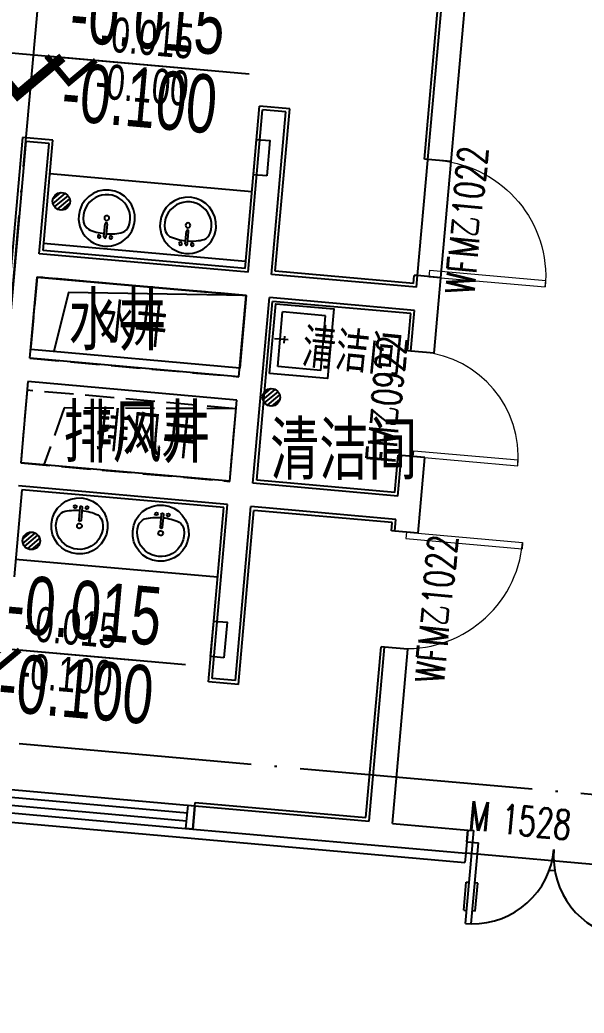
# Model space of a CAD drawing. Header units: millimetres. Extents: x 347599 to 1495443, y -100002 to 152717.
# Drawn here: x 1418193 to 1423034, y 13850 to 22373 of the extents above; entities that cross this region are included whole.
import ezdxf
from ezdxf.enums import TextEntityAlignment as Align

# ---------------------------------------------------------------- set-up
doc = ezdxf.new("R2010")
doc.units = ezdxf.units.MM
doc.header["$LTSCALE"] = 1000
doc.header["$PDMODE"] = 1
for name, pattern in [('E-RG-1F$0$$0$DOTE', [2.42, 2, -0.2, 0.02, -0.2]), ('E1-RW-1F$0$DASH', [0.35, 0.25, -0.1]), ('XRE2$0$HIDDEN', [0.375, 0.25, -0.125]), ('管井留洞1F$0$DASH', [0.35, 0.25, -0.1])]:
    doc.linetypes.add(name, pattern=pattern)
doc.layers.get('0').update_dxf_attribs({"linetype": 'CONTINUOUS'})
for name, color, linetype in [('00外装饰面', 21, 'CONTINUOUS'), ('A-SYMB-DOOR', 13, 'CONTINUOUS'), ('A-SYMB-DOOR1', 4, 'CONTINUOUS'), ('A—墙体', 7, 'CONTINUOUS'), ('A—设备管丼、主管符号', 50, 'CONTINUOUS'), ('A—轴线、尺寸', 1, 'CONTINUOUS'), ('A—门窗', 135, 'CONTINUOUS'), ('E1-RW-1F$0$A-HOLE', 2, 'CONTINUOUS'), ('E1-RW-1F$0$LVTRY', 6, 'CONTINUOUS'), ('I-平面-标高（总）', 40, 'CONTINUOUS'), ('I—平面—卫生间隔断（不到顶）', 48, 'CONTINUOUS'), ('I—平面—文字', 40, 'CONTINUOUS'), ('I—平面—文字（放大1：100）', 40, 'XRE2$0$HIDDEN'), ('I—平面—标高', 40, 'CONTINUOUS'), ('I—平面—洁具2', 44, 'CONTINUOUS'), ('I—平面—装饰面层线', 192, 'CONTINUOUS'), ('I—平面—门', 22, 'CONTINUOUS'), ('S-EQ1', 2, 'CONTINUOUS'), ('轴线100', 1, 'CONTINUOUS')]:
    doc.layers.add(name, color=color, linetype=linetype)
doc.layers.add('E1-RW-1F$0$A-DOOR', color=32, linetype='CONTINUOUS', lineweight=5)
doc.layers.add('E1-RW-1F$0$A-GLAZ-CWMG', color=3, linetype='CONTINUOUS', lineweight=5)
doc.styles.add('E-RT-1F$0$XD2008', font='xd-hzs.shx', dxfattribs={"width": 0.7, "bigfont": 'xd-hztxt.shx'})
doc.styles.add('ECADI-TXT', font='simplex.shx', dxfattribs={"bigfont": 'hztxt.shx'})
doc.styles.add('XD2008', font='simhei.ttf', dxfattribs={"width": 0.7})
doc.styles.add('幼圆', font='SIMYOU_0.TTF', dxfattribs={"width": 0.7})

# ---------------------------------------------------------------- blocks, each defined once
blk = doc.blocks.new('E1-RW-1F$0$_LV13')
at = {"layer": 'S-EQ1'}
for p, q in [((-0.495, 0.071), (-0.071, 0.495)), ((-0.465, -0.183), (0.183, 0.465)), ((-0.354, -0.354), (0.354, 0.354)), ((-0.183, -0.465), (0.465, 0.183)), ((0.071, -0.495), (0.495, -0.071))]:
    blk.add_line(p, q, dxfattribs=at)
blk.add_circle((0, 0), 0.5, dxfattribs=at)
blk = doc.blocks.new('E1-RW-1F$0$Single-Flush Vision - 0_9 m x 84_-1889678-E 号地块一层平面图  PARCEL E FIRST FLOOR PLAN')
at = {"layer": 'E1-RW-1F$0$A-DOOR'}
for p, q in [((399.2, 76.2), (399.2, 976.2)), ((450, 976.2), (399.2, 976.2)), ((450, 76.2), (450, 976.2)), ((450, 76.2), (399.2, 76.2))]:
    blk.add_line(p, q, dxfattribs=at)
blk.add_arc((450, 76.2), 900, 90, 180, dxfattribs=at)
blk = doc.blocks.new('E1-RW-1F$0$Single-Flush Vision - 0_9 m x 84_-1889222-E 号地块下室层平面图  PARCEL E BASEMENT FLOOR PLAN')
at = {"layer": 'E1-RW-1F$0$A-DOOR'}
for p, q in [((399.2, -76.2), (399.2, -976.2)), ((450, -76.2), (399.2, -76.2)), ((450, -76.2), (450, -976.2)), ((450, -976.2), (399.2, -976.2))]:
    blk.add_line(p, q, dxfattribs=at)
blk.add_arc((450, -76.2), 900, 180, 270, dxfattribs=at)
blk = doc.blocks.new('E1-RI-1F$0$$DORLIB2D$00000011')
for p, q in [((-0.4667, 0.4709), (-0.4667, -0.0625)), ((-0.4667, 0.4709), (-0.4333, 0.4709)), ((-0.4333, 0.4709), (-0.4333, 0.0042)), ((0.4333, 0.4709), (0.4333, 0.0042)), ((0.4667, 0.4709), (0.4333, 0.4709)), ((0.4667, 0.4709), (0.4667, -0.0625)), ((-0.4833, 0.3962), (-0.4833, 0.2346)), ((-0.4833, 0.3962), (-0.4667, 0.3962)), ((-0.4167, 0.3962), (-0.4333, 0.3962)), ((-0.4167, 0.3962), (-0.4167, 0.2346)), ((0.4167, 0.3962), (0.4167, 0.2346)), ((0.4167, 0.3962), (0.4333, 0.3962)), ((0.4833, 0.3962), (0.4667, 0.3962)), ((0.4833, 0.3962), (0.4833, 0.2346)), ((-0.4833, 0.2346), (-0.4667, 0.2346)), ((-0.4167, 0.2346), (-0.4333, 0.2346)), ((0.4167, 0.2346), (0.4333, 0.2346)), ((0.4833, 0.2346), (0.4667, 0.2346)), ((-0.5, 0.0042), (-0.4333, 0.0042)), ((-0.5, 0.0042), (-0.5, -0.0625)), ((0.5, 0.0042), (0.4333, 0.0042)), ((0.5, 0.0042), (0.5, -0.0625)), ((-0.5, -0.0625), (-0.4667, -0.0625)), ((0.5, -0.0625), (0.4667, -0.0625))]:
    blk.add_line(p, q)
for centre, start, end in [((-0.4667, 0.0042), 0, 85.904), ((0.4667, 0.0042), 94.096, 180)]:
    blk.add_arc(centre, 0.4667, start, end)
blk = doc.blocks.new('ECADI-TAG-DOOR')
blk = doc.blocks.new('E1-RW-1F$0$E-WC-BF$0$Sink Vanity-Round - 19_ x 19_-1522437-Level 2 - Program')
for p, q in [((87.1, 247.1), (87.1, 136.3)), ((106.2, 247.1), (106.2, 136.3))]:
    blk.add_line(p, q)
for centre, radius, start, end in [((96.7, 85.2), 241.3, 360, 180), ((45.9, 247.1), 12.7, 360, 180), ((96.7, 247.1), 9.52, 360, 180), ((147.5, 247.1), 12.7, 360, 180), ((1.4, 104.3), 104.5, 120.79274, 162.19039), ((96.7, -233), 452.3, 91.20673, 109.20864), ((45.9, 247.1), 12.7, 180, 360), ((96.7, -233), 452.3, 70.79136, 88.79327), ((147.5, 247.1), 12.7, 180, 0), ((191.9, 104.3), 104.5, 17.80961, 59.20726), ((96.7, 85.2), 201.4, 165.30711, 14.69289), ((96.7, 85.2), 20.6, 360, 180), ((96.7, 136.3), 9.52, 180, 360), ((96.7, 85.2), 241.3, 180, 360), ((96.7, 85.2), 20.6, 180, 360)]:
    blk.add_arc(centre, radius, start, end)
blk = doc.blocks.new('xdc2')
at = {"layer": 'I—平面—洁具2'}
for p, q in [((445630.8, -41461), (445630.8, -41831)), ((445630.8, -41461), (446100.8, -41461)), ((446100.8, -41461), (446100.8, -41831)), ((445630.8, -41831), (446100.8, -41831)), ((445835.8, -41793.4), (445895.8, -41793.4)), ((445865.8, -41763.4), (445865.8, -41881))]:
    blk.add_line(p, q, dxfattribs=at)
blk.add_lwpolyline([(445565.8, -41896), (446165.8, -41896), (446165.8, -41396), (445565.8, -41396)], close=True, dxfattribs=at)
blk = doc.blocks.new('E-RT-1F$0$ECADI-TAG-HGHT（国标）')
at = {"color": 1}
blk.add_line((-2.121, 2.121), (11.768, 2.121), dxfattribs=at)
at = {"color": 1, "const_width": 0.5}
blk.add_lwpolyline([(-2.121, 2.121), (0, 0), (2.121, 2.121)], dxfattribs=at)
at = {"color": 1}
blk.add_point((-1.481, 4.6), dxfattribs=at)
at = {"style": 'E-RT-1F$0$XD2008', "width": 0.7}
blk.add_attdef('FL', text='', height=3, dxfattribs=at).set_placement((-2.689, 2.967), align=Align.RIGHT)
for tag, p in [('F.F.L.', (2.284, 2.967)), ('T.O.S.', (2.284, -1.104))]:
    blk.add_attdef(tag, p, '', height=3, dxfattribs=at)

msp = doc.modelspace()

# ---------------------------------------------------------------- linework, layer by layer
at = {"layer": '00外装饰面', "linetype": 'ByBlock', "ltscale": 5}
for p, q in [((1412070.8, 16024.7), (1422011.6, 15142.4)), ((1422018.7, 15222), (1422011.6, 15142.4)), ((1422736, 15078.2), (1422782.8, 15074))]:
    msp.add_line(p, q, dxfattribs=at)
at = {"layer": 'A—墙体'}
for p, q in [((1421892.9, 21156.4), (1422043.2, 22849.7)), ((1421892.9, 21156.4), (1422043.2, 22849.7)), ((1421693.7, 21174), (1421826.3, 22668.1)), ((1421693.7, 21174), (1421826.3, 22668.1)), ((1420152.3, 20206.5), (1420276.2, 21601)), ((1420152.3, 20206.5), (1420276.2, 21601)), ((1420475.5, 21583.3), (1420276.2, 21601)), ((1420475.5, 21583.3), (1420276.2, 21601)), ((1420351.7, 20188.8), (1420475.5, 21583.3)), ((1420351.7, 20188.8), (1420475.5, 21583.3)), ((1418244.1, 21329.6), (1418081.1, 19486.8)), ((1418244.1, 21329.6), (1418081.1, 19486.8)), ((1418443.3, 21311.9), (1418244.1, 21329.6)), ((1418443.3, 21311.9), (1418244.1, 21329.6)), ((1418359.3, 20365.6), (1418443.3, 21311.9)), ((1418359.3, 20365.6), (1418443.3, 21311.9)), ((1421892.9, 21156.4), (1421693.7, 21174)), ((1421892.9, 21156.4), (1421693.7, 21174)), ((1420152.3, 20206.5), (1418359.3, 20365.6)), ((1420152.3, 20206.5), (1418359.3, 20365.6)), ((1418279.8, 19469.2), (1418341.7, 20166.4)), ((1418279.8, 19469.2), (1418341.7, 20166.4)), ((1420134.6, 20007.3), (1418341.7, 20166.4)), ((1420134.6, 20007.3), (1418341.7, 20166.4)), ((1421596.4, 20078.4), (1420351.7, 20188.8)), ((1421596.4, 20078.4), (1420351.7, 20188.8)), ((1421596.4, 20078.4), (1421605.3, 20178)), ((1421596.4, 20078.4), (1421605.3, 20178)), ((1421804.5, 20160.3), (1421605.3, 20178)), ((1421804.5, 20160.3), (1421605.3, 20178)), ((1421747, 19512.9), (1421804.5, 20160.3)), ((1421747, 19512.9), (1421804.5, 20160.3)), ((1420072.7, 19310), (1420134.6, 20007.3)), ((1420072.7, 19310), (1420134.6, 20007.3)), ((1420192.4, 18396.1), (1420334, 19989.6)), ((1420192.4, 18396.1), (1420334, 19989.6)), ((1421578.8, 19879.1), (1420334, 19989.6)), ((1421578.8, 19879.1), (1420334, 19989.6)), ((1421547.8, 19530.6), (1421578.8, 19879.1)), ((1421547.8, 19530.6), (1421578.8, 19879.1)), ((1421747, 19512.9), (1421547.8, 19530.6)), ((1421747, 19512.9), (1421547.8, 19530.6)), ((1420072.7, 19310), (1418279.8, 19469.2)), ((1420072.7, 19310), (1418279.8, 19469.2)), ((1418262.1, 19269.9), (1418200.2, 18572.9)), ((1418262.1, 19269.9), (1418200.2, 18572.9)), ((1420055, 19110.8), (1418262.1, 19269.9)), ((1420055, 19110.8), (1418262.1, 19269.9)), ((1419993.2, 18413.8), (1420055, 19110.8)), ((1419993.2, 18413.8), (1420055, 19110.8)), ((1421437.3, 18285.6), (1421468.3, 18634.1)), ((1421437.3, 18285.6), (1421468.3, 18634.1)), ((1421667.5, 18616.4), (1421468.3, 18634.1)), ((1421667.5, 18616.4), (1421468.3, 18634.1)), ((1421610, 17969.1), (1421667.5, 18616.4)), ((1421610, 17969.1), (1421667.5, 18616.4)), ((1419993.2, 18413.8), (1418200.2, 18572.9)), ((1419993.2, 18413.8), (1418200.2, 18572.9)), ((1419975.5, 18214.6), (1418182.5, 18373.7)), ((1419975.5, 18214.6), (1418182.5, 18373.7)), ((1421437.3, 18285.6), (1420192.4, 18396.1)), ((1421437.3, 18285.6), (1420192.4, 18396.1)), ((1419842.9, 16720.7), (1419975.5, 18214.6)), ((1419842.9, 16720.7), (1419975.5, 18214.6)), ((1420042, 16703.1), (1420174.7, 18196.9)), ((1420042, 16703.1), (1420174.7, 18196.9)), ((1421419.6, 18086.4), (1420174.7, 18196.9)), ((1421419.6, 18086.4), (1420174.7, 18196.9)), ((1421389.8, 18089), (1421389.8, 18089)), ((1421410.8, 17986.8), (1421419.6, 18086.4)), ((1421410.8, 17986.8), (1421419.6, 18086.4)), ((1421610, 17969.1), (1421410.8, 17986.8)), ((1421610, 17969.1), (1421410.8, 17986.8)), ((1421189.7, 15496.3), (1421322.4, 16990.7)), ((1421189.7, 15496.3), (1421322.4, 16990.7)), ((1421521.6, 16973), (1421322.4, 16990.7)), ((1421521.6, 16973), (1421322.4, 16990.7)), ((1421388.9, 15478.6), (1421521.6, 16973)), ((1421388.9, 15478.6), (1421521.6, 16973)), ((1420042, 16703.1), (1419842.8, 16720.7)), ((1420042, 16703.1), (1419842.8, 16720.7)), ((1419677.9, 15429.8), (1419695.6, 15629)), ((1419677.9, 15429.8), (1419695.6, 15629)), ((1419695.6, 15629), (1421189.7, 15496.3)), ((1419695.6, 15629), (1421189.7, 15496.3)), ((1419677.9, 15429.8), (1422018.7, 15222)), ((1419677.9, 15429.8), (1422018.7, 15222)), ((1421388.9, 15478.6), (1422036.4, 15421.2)), ((1421388.9, 15478.6), (1422036.4, 15421.2)), ((1422036.4, 15421.2), (1422018.7, 15222)), ((1422036.4, 15421.2), (1422018.7, 15222))]:
    msp.add_line(p, q, dxfattribs=at)
at = {"layer": 'A—设备管丼、主管符号'}
msp.add_lwpolyline([(1418287.1, 19543.5), (1418341.8, 20166.1), (1420134.2, 20007.2), (1420079.3, 19385.1)], close=True, dxfattribs=at)
msp.add_lwpolyline([(1420134.2, 20007.2), (1418611.8, 20033), (1418485.5, 19525.9)], dxfattribs=at)
at = {"layer": 'A—设备管丼、主管符号', "linetype": '管井留洞1F$0$DASH'}
msp.add_lwpolyline([(1420048.5, 19036.3), (1418256.2, 19195.4), (1418201.3, 18571.6), (1419993.2, 18412.9)], close=True, dxfattribs=at)
msp.add_lwpolyline([(1420048.5, 19036.3), (1418572.6, 19042.5), (1418399.6, 18554.4)], dxfattribs=at)
at = {"layer": 'A—轴线、尺寸', "linetype": 'E-RG-1F$0$$0$DOTE'}
for p, q in [((1416942.5, 6649.6), (1420482.1, 46571)), ((1410954.6, 16805.6), (1491351.1, 9675.9))]:
    msp.add_line(p, q, dxfattribs=at)
at = {"layer": 'A—门窗'}
for p, q in [((1414715.2, 16071.1), (1419695.6, 15629)), ((1414697.5, 15871.8), (1419677.9, 15429.8)), ((1414697.5, 15871.8), (1419677.9, 15429.8)), ((1417229.4, 15781), (1419630, 15567.9)), ((1417229.4, 15781), (1419630, 15567.9)), ((1417223.5, 15714.6), (1419624.1, 15501.5)), ((1417223.5, 15714.6), (1419624.1, 15501.5))]:
    msp.add_line(p, q, dxfattribs=at)
msp.add_lwpolyline([(1419635.9, 15634.3), (1419695.6, 15629), (1419677.9, 15429.8), (1419618.2, 15435.1)], close=True, dxfattribs=at)
msp.add_lwpolyline([(1419635.9, 15634.3), (1419695.6, 15629), (1419677.9, 15429.8), (1419618.2, 15435.1)], close=True, dxfattribs=at)
at = {"layer": 'E1-RW-1F$0$A-GLAZ-CWMG'}
msp.add_line((1414715.2, 16071.1), (1419695.6, 15629), dxfattribs=at)
at = {"layer": 'E1-RW-1F$0$A-HOLE', "linetype": 'E1-RW-1F$0$DASH'}
msp.add_lwpolyline([(1420134.6, 20007.3), (1418341.7, 20166.4), (1418279.8, 19469.2), (1420072.7, 19310)], close=True, dxfattribs=at)
msp.add_lwpolyline([(1420134.6, 20007.3), (1418341.7, 20166.4), (1418279.8, 19469.2), (1420072.7, 19310)], close=True, dxfattribs=at)
at = {"layer": 'I—平面—卫生间隔断（不到顶）', "ltscale": 3}
for p, q in [((1420183.4, 20896.4, 0), (1418450.2, 21050.3, 0)), ((1420130.4, 20298.8, 0), (1418397.2, 20452.6, 0)), ((1419889.9, 17589.7), (1418156.7, 17743.5))]:
    msp.add_line(p, q, dxfattribs=at)
at = {"layer": 'I—平面—洁具2', "elevation": 0}
for points in [[(1420311, 21033.2), (1420196.5, 21043.4), (1420223.4, 21347.2), (1420338, 21337), (1420311, 21033.2)], [(1419944.2, 16899.7), (1419829.6, 16909.8), (1419856.6, 17213.6), (1419971.1, 17203.5), (1419944.2, 16899.7)]]:
    msp.add_lwpolyline(points, dxfattribs=at)
at = {"layer": 'I—平面—装饰面层线'}
for p, q in [((1421663.8, 21176.7), (1421793.7, 22640.9)), ((1420125.1, 20239), (1420249, 21633.6)), ((1420508.1, 21610.6), (1420249, 21633.6)), ((1420384.2, 20216.1), (1420508.1, 21610.6)), ((1418216.9, 21362.1), (1418053.9, 19519.3)), ((1418475.9, 21339.2), (1418216.9, 21362.1)), ((1418391.9, 20392.9), (1418475.9, 21339.2)), ((1421693.7, 21174), (1421663.8, 21176.7)), ((1420125.1, 20239), (1418391.9, 20392.9)), ((1421569.2, 20110.9), (1420384.2, 20216.1)), ((1421569.2, 20110.9), (1421575.4, 20180.6)), ((1421605.3, 20178), (1421575.4, 20180.6)), ((1420225, 18423.3), (1420361.2, 19957.1)), ((1421546.2, 19851.9), (1420361.2, 19957.1)), ((1421518, 19533.3), (1421546.2, 19851.9)), ((1421547.8, 19530.6), (1421518, 19533.3)), ((1421410.1, 18318.1), (1421438.4, 18636.8)), ((1421468.3, 18634.1), (1421438.4, 18636.8)), ((1421410.1, 18318.1), (1420225, 18423.3)), ((1418209.8, 18341.1), (1418143.5, 17594.3)), ((1419942.9, 18187.3), (1418209.8, 18341.1)), ((1419810.4, 16693.4), (1419942.9, 18187.3)), ((1420069.3, 16670.5), (1420201.9, 18164.3)), ((1421387.1, 18059.2), (1420201.9, 18164.3)), ((1421380.9, 17989.4), (1421387.1, 18059.2)), ((1421410.8, 17986.8), (1421380.9, 17989.4)), ((1421417, 18056.5), (1421417, 18056.5)), ((1421162.5, 15528.9), (1421292.5, 16993.4)), ((1421322.4, 16990.7), (1421292.5, 16993.4)), ((1420069.3, 16670.5), (1419810.4, 16693.4)), ((1419695.6, 15629), (1419698.3, 15658.9)), ((1419698.3, 15658.9), (1421162.5, 15528.9))]:
    msp.add_line(p, q, dxfattribs=at)
at = {"layer": 'I—平面—门'}
for p, q in [((1421605.3, 20178), (1421693.2, 21169.1)), ((1421605.3, 20178), (1421693.2, 21169.1)), ((1421804.5, 20160.3), (1421892.9, 21156.4)), ((1421804.5, 20160.3), (1421892.9, 21156.4)), ((1423513.5, 15089.5), (1422019.4, 15222))]:
    msp.add_line(p, q, dxfattribs=at)
at = {"layer": '轴线100', "linetype": 'E-RG-1F$0$$0$DOTE'}
for p, q in [((1416942.5, 6649.6), (1420482.1, 46571)), ((1410954.6, 16805.6), (1491351.1, 9675.9))]:
    msp.add_line(p, q, dxfattribs=at)

# ---------------------------------------------------------------- block references
at = {"layer": 'A-SYMB-DOOR'}
ref = msp.add_blockref('ECADI-TAG-DOOR', (1422376.7, 14661, 0), dxfattribs=dict(at, xscale=100.0000000022704, yscale=100.0000000022704, zscale=100.0000000022704, rotation=354.6769983313162))
ref.add_attrib('门窗主编号1', 'M', dxfattribs={"height": 250, "rotation": 354.677, "style": 'ECADI-TXT', "width": 0.7}).set_placement((1422215.3, 15407.6, 0), align=Align.RIGHT)
ref.add_attrib('门窗主编号2', '1528', (1422313.4, 15394.2, 333.3), dxfattribs={"height": 250, "rotation": 354.677, "style": 'ECADI-TXT', "width": 0.7})
at = {"layer": 'A-SYMB-DOOR1'}
ref = msp.add_blockref('ECADI-TAG-DOOR', (1422955.6, 22404.6, 0), dxfattribs=dict(at, xscale=100.0000000022703, yscale=100.0000000022703, zscale=100.0000000022703, rotation=84.67699833131618))
ref.add_attrib('门窗主编号1', 'WFM乙1022', dxfattribs={"layer": 'A-SYMB-DOOR', "height": 250, "rotation": 84.677, "style": 'ECADI-TXT', "width": 0.7}).set_placement((1422208.5, 21274.2, 0), align=Align.RIGHT)
ref = msp.add_blockref('ECADI-TAG-DOOR', (1422261.4, 19807.6, 0), dxfattribs=dict(at, xscale=100.0000000022703, yscale=100.0000000022703, zscale=100.0000000022703, rotation=84.67699833131618))
ref.add_attrib('门窗主编号1', 'FM乙0922', dxfattribs={"layer": 'A-SYMB-DOOR', "height": 250, "rotation": 84.677, "style": 'ECADI-TXT', "width": 0.7}).set_placement((1421514.8, 19646.2, 0), align=Align.RIGHT)
ref = msp.add_blockref('ECADI-TAG-DOOR', (1422603.9, 17061.8, 0), dxfattribs=dict(at, xscale=100.0000000022703, yscale=100.0000000022703, zscale=100.0000000022703, rotation=84.67699833131618))
ref.add_attrib('门窗主编号1', 'WFM乙1022', dxfattribs={"layer": 'A-SYMB-DOOR', "height": 250, "rotation": 84.677, "style": 'ECADI-TXT', "width": 0.7}).set_placement((1421949.4, 17939, 0), align=Align.RIGHT)
at = {"layer": 'E1-RW-1F$0$LVTRY', "ltscale": 5, "xscale": 150.0000000000001, "yscale": 150.0000000000001, "zscale": 150.0000000000001, "rotation": 354.9272257773361}
for p in [(1418548.8, 20815.7), (1418548.8, 20815.7), (1420350.5, 19133.8), (1420350.5, 19133.8), (1418291.1, 17902.4), (1418291.1, 17902.4)]:
    msp.add_blockref('E1-RW-1F$0$_LV13', p, dxfattribs=at)
at = {"layer": 'I-平面-标高（总）'}
ref = msp.add_blockref('E-RT-1F$0$ECADI-TAG-HGHT（国标）', (1418174.6, 21729.7), dxfattribs=dict(at, xscale=166.6666666664841, yscale=166.6666666664841, zscale=166.6666666664841, rotation=354.9467070263355))
ref.add_attrib('F.F.L.', '-0.015', (1418608.3, 22187.8), dxfattribs={"layer": '0', "height": 500, "rotation": 354.94671, "style": '幼圆', "width": 0.7})
ref.add_attrib('T.O.S.', '-0.100', (1418537.5, 21512.8), dxfattribs={"layer": '0', "height": 500, "rotation": 354.94671, "style": '幼圆', "width": 0.7})
ref = msp.add_blockref('E-RT-1F$0$ECADI-TAG-HGHT（国标）', (1417629.2, 16661.6), dxfattribs=dict(at, xscale=166.6666666664841, yscale=166.6666666664841, zscale=166.6666666664841, rotation=354.9467070263355))
ref.add_attrib('F.F.L.', '-0.015', (1418062.8, 17119.7), dxfattribs={"layer": '0', "height": 500, "rotation": 354.94671, "style": '幼圆', "width": 0.7})
ref.add_attrib('T.O.S.', '-0.100', (1417992.1, 16444.7), dxfattribs={"layer": '0', "height": 500, "rotation": 354.94671, "style": '幼圆', "width": 0.7})
at = {"layer": 'I—平面—标高'}
ref = msp.add_blockref('E-RT-1F$0$ECADI-TAG-HGHT（国标）', (1418614.7, 21832.8), dxfattribs=dict(at, xscale=99.99999999989043, yscale=99.99999999989048, zscale=99.99999999989046, rotation=354.9467070263355))
ref.add_attrib('F.F.L.', '-0.015', (1418874.9, 22107.6), dxfattribs={"layer": '0', "height": 300, "rotation": 354.94671, "style": '幼圆', "width": 0.7})
ref.add_attrib('T.O.S.', '-0.100', (1418832.4, 21702.6), dxfattribs={"layer": '0', "height": 300, "rotation": 354.94671, "style": '幼圆', "width": 0.7})
ref = msp.add_blockref('E-RT-1F$0$ECADI-TAG-HGHT（国标）', (1417961.9, 16774.1), dxfattribs=dict(at, xscale=99.99999999989043, yscale=99.99999999989048, zscale=99.99999999989046, rotation=354.9467070263355))
ref.add_attrib('F.F.L.', '-0.015', (1418222.1, 17049), dxfattribs={"layer": '0', "height": 300, "rotation": 354.94671, "style": '幼圆', "width": 0.7})
ref.add_attrib('T.O.S.', '-0.100', (1418179.7, 16644), dxfattribs={"layer": '0', "height": 300, "rotation": 354.94671, "style": '幼圆', "width": 0.7})
at = {"layer": 'I—平面—洁具2', "rotation": 174.9266938544185}
for p in [(1419042.5, 20748, 0), (1419739.8, 20686.1, 0)]:
    msp.add_blockref('E1-RW-1F$0$E-WC-BF$0$Sink Vanity-Round - 19_ x 19_-1522437-Level 2 - Program', p, dxfattribs=at)
at = {"layer": 'I—平面—洁具2', "xscale": -1}
for name, p, rotation in [('xdc2', (1422669.5, -428186, 0), 264.9271310466547), ('E1-RW-1F$0$E-WC-BF$0$Sink Vanity-Round - 19_ x 19_-1522437-Level 2 - Program', (1418793, 17937), 354.9277576996101), ('E1-RW-1F$0$E-WC-BF$0$Sink Vanity-Round - 19_ x 19_-1522437-Level 2 - Program', (1419490.2, 17875.1), 354.9277576996101)]:
    msp.add_blockref(name, p, dxfattribs=dict(at, rotation=rotation))
at = {"layer": 'I—平面—门'}
for name, p, xscale, yscale, zscale, rotation in [('E1-RW-1F$0$Single-Flush Vision - 0_9 m x 84_-1889222-E 号地块下室层平面图  PARCEL E BASEMENT FLOOR PLAN', (1421664.7, 20674.6), -1.111111111111113, 1.111111111111113, 1.111111111111113, 84.92975820291609), ('E1-RW-1F$0$Single-Flush Vision - 0_9 m x 84_-1889222-E 号地块下室层平面图  PARCEL E BASEMENT FLOOR PLAN', (1421664.7, 20674.6), -1.111111111111113, 1.111111111111113, 1.111111111111113, 84.92975820291609), ('E1-RW-1F$0$Single-Flush Vision - 0_9 m x 84_-1889222-E 号地块下室层平面图  PARCEL E BASEMENT FLOOR PLAN', (1421381.9, 17487.4), 1.111111111111109, 1.111111111111109, 1.111111111111109, 84.9266021079437), ('E1-RW-1F$0$Single-Flush Vision - 0_9 m x 84_-1889222-E 号地块下室层平面图  PARCEL E BASEMENT FLOOR PLAN', (1421381.9, 17487.4), 1.111111111111109, 1.111111111111109, 1.111111111111109, 84.9266021079437), ('E1-RI-1F$0$$DORLIB2D$00000011', (1422775.8, 15261.6), 1499.99999999998, 1499.99999999998, -1500, 174.9328820255187)]:
    msp.add_blockref(name, p, dxfattribs=dict(at, xscale=xscale, yscale=yscale, zscale=zscale, rotation=rotation))
at = {"layer": 'I—平面—门', "rotation": 264.9273205546914}
msp.add_blockref('E1-RW-1F$0$Single-Flush Vision - 0_9 m x 84_-1889678-E 号地块一层平面图  PARCEL E FIRST FLOOR PLAN', (1421531.7, 19080.3), dxfattribs=at)
msp.add_blockref('E1-RW-1F$0$Single-Flush Vision - 0_9 m x 84_-1889678-E 号地块一层平面图  PARCEL E FIRST FLOOR PLAN', (1421531.7, 19080.3), dxfattribs=at)

# ---------------------------------------------------------------- texts
at = {"layer": 'I—平面—文字', "linetype": 'ByBlock', "style": 'XD2008', "width": 0.7}
for s, p in [('水井', (1418611.2, 19586.7, 0)), ('排风井', (1418568.1, 18622.9, 0)), ('清洁间', (1420341.4, 18474.6, 0))]:
    msp.add_text(s, height=440.64, rotation=360, dxfattribs=at).set_placement(p)
at = {"layer": 'I—平面—文字（放大1：100）', "linetype": 'ByBlock', "style": 'XD2008', "width": 0.7}
for s, p in [('水井', (1418875.1, 19646.3)), ('清洁间', (1420605.3, 19430.9)), ('排风井', (1418832, 18719.7))]:
    msp.add_text(s, height=300, rotation=354.31437, dxfattribs=at).set_placement(p)

doc.saveas('drawing.dxf')
